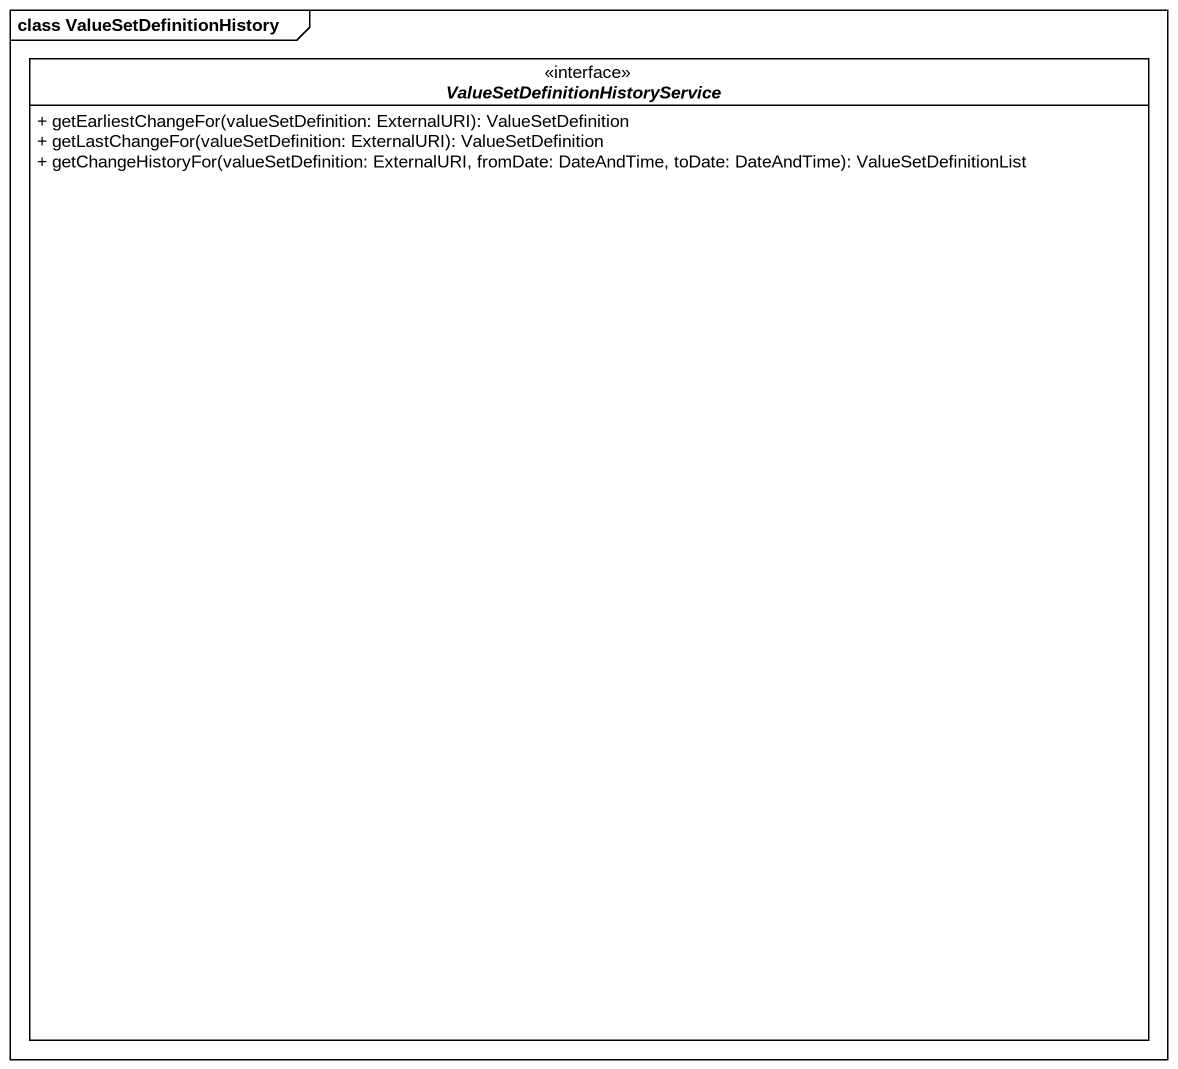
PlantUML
@startuml
mainframe class ValueSetDefinitionHistory
hide circle
hide empty members
skinparam classAttributeIconSize 0
interface "ValueSetDefinitionHistoryService" as ValueSetDefinitionHistorySer <<interface>> {
  + getEarliestChangeFor(valueSetDefinition: ExternalURI): ValueSetDefinition
  + getLastChangeFor(valueSetDefinition: ExternalURI): ValueSetDefinition
  + getChangeHistoryFor(valueSetDefinition: ExternalURI, fromDate: DateAndTime, toDate: DateAndTime): ValueSetDefinitionList
}
@enduml
